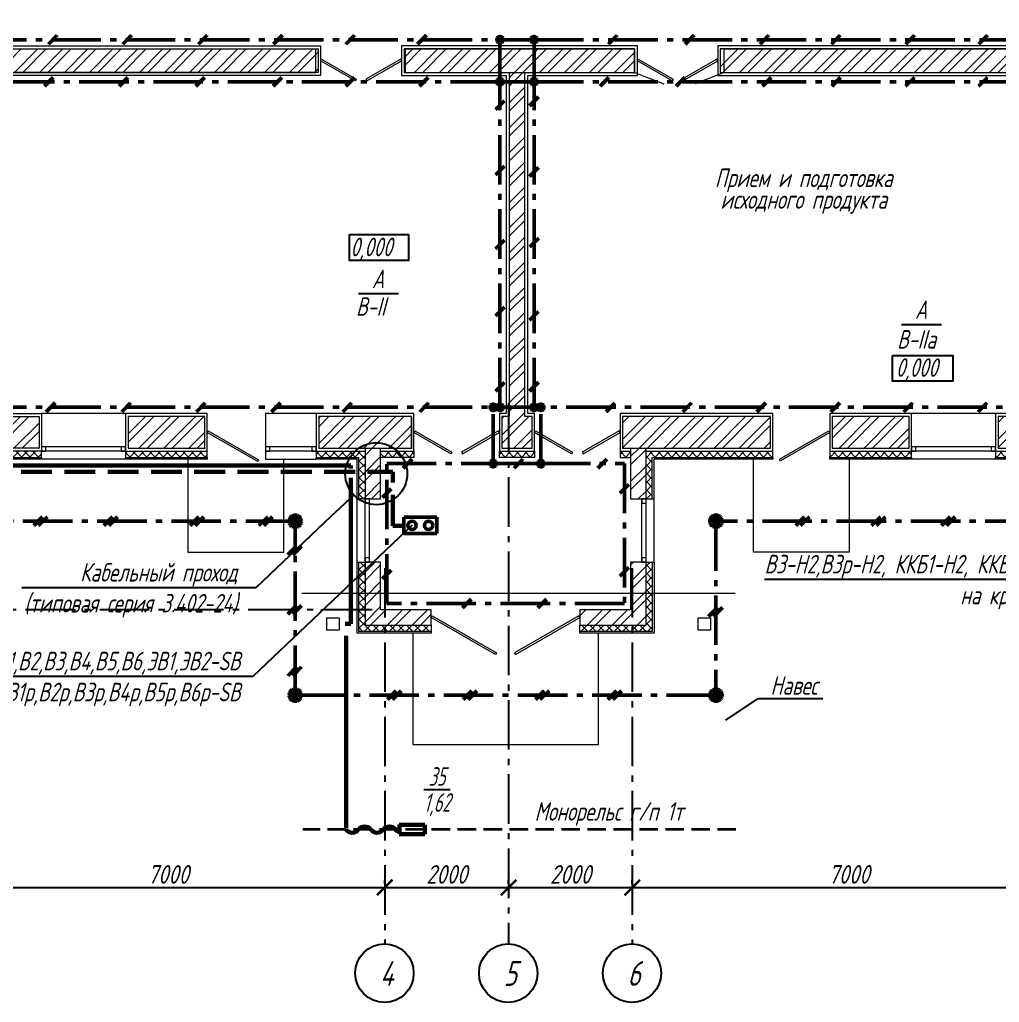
# Model space of a CAD drawing. Header units: millimetres. Extents: x -10490 to 5162, y -5053 to 76.
# Drawn here: x -4677.9 to -4519.6, y -180.7 to -21.9 of the extents above; entities that cross this region are included whole.
import ezdxf
from ezdxf import colors
from ezdxf.entities.mleader import LeaderData, LeaderLine
from ezdxf.math import Vec2, Vec3

# ---------------------------------------------------------------- set-up
doc = ezdxf.new("R2010")
doc.units = ezdxf.units.MM
doc.linetypes.add('gost5', pattern=[7, 5, -2, 0])
doc.linetypes.add('gost6', pattern=[12, 8, -1.5, 1, -1.5])
doc.layers.get('Defpoints').update_dxf_attribs({"color": 33})
for name, color, linetype, lineweight in [('Заземление (Вновь)', 6, 'gost6', 50), ('КаБель контрольный (Вновь)', 142, 'gost5', 60), ('КаБель силовой (Вновь)', 1, 'Continuous', 60), ('Линия выноска', 137, 'Continuous', 25), ('Осевая', 4, 'gost6', 25), ('Размерная', 4, 'Continuous', 25), ('Рамка тонкая', 5, 'Continuous', 25), ('Строительный', 251, 'Continuous', 13), ('Текст', 2, 'Continuous', 25), ('Эл. аппараты (Вновь)', 93, 'Continuous', 50), ('ЭлектрооБорудование (Вновь)', 160, 'Continuous', 60), ('Элемент эл. схем', 7, 'Continuous', 35)]:
    doc.layers.add(name, color=color, linetype=linetype, lineweight=lineweight)
doc.styles.add('gost shx', font='gost.shx', dxfattribs={"oblique": 15})
doc.styles.add('SIMPLEX', font='simplex.shx', dxfattribs={"width": 0.7, "oblique": 15})
doc.styles.add('СИМПЛЕКС', font='simplex.shx', dxfattribs={"width": 0.7, "oblique": 15, "height": 500})
doc.dimstyles.new('ISO-25', dxfattribs={"dimtxt": 3, "dimasz": 2.5, "dimexe": 1.25, "dimexo": 0.625, "dimtad": 1, "dimtxsty": 'gost shx', "dimcen": 2.5, "dimclrt": 2, "dimadec": 0, "dimazin": 0, "dimtfac": 1, "dimtmove": 0, "dimatfit": 3, "dimfxl": 1, "dimarcsym": 0})
pattern_1 = [(45, (-11460.6037, 4490.7203), (-2.0205576, 2.0205576), []), (45, (-11459.2567, 4490.7203), (-2.0205576, 2.0205576), [])]
pattern_2 = [(45, (-11460.6037, 4490.7203), (-0.67351921, 0.67351921), []), (135, (-11460.6037, 4490.7203), (-0.67351921, -0.67351921), [])]

# ---------------------------------------------------------------- blocks, each defined once
blk = doc.blocks.new('_None')
blk = doc.blocks.new('_ArchTick')
at = {"color": 0, "linetype": 'ByBlock', "const_width": 0.15}
blk.add_lwpolyline([(-0.5, -0.5), (0.5, 0.5)], dxfattribs=at)
blk = doc.blocks.new('*D479')
at = {"layer": 'Defpoints', "color": 0, "lineweight": 30, "transparency": 16777216}
for p in [(-4688.91, -162.13), (-4618.91, -162.13), (-4618.91, -162.13)]:
    blk.add_point(p, dxfattribs=at)
at = {"layer": 'Размерная', "color": 0, "lineweight": -2, "transparency": 16777216}
for p, q in [((-4618.91, -161.51), (-4618.91, -160.88)), ((-4688.91, -162.13), (-4618.91, -162.13)), ((-4688.91, -162.76), (-4688.91, -163.38))]:
    blk.add_line(p, q, dxfattribs=at)
at = {"layer": 'Размерная', "color": 0, "lineweight": -2, "transparency": 16777216, "xscale": 2.5, "yscale": 2.5, "zscale": 2.5, "rotation": 180}
blk.add_blockref('_ArchTick', (-4688.91, -162.13), dxfattribs=at)
at = {"layer": 'Размерная', "color": 0, "lineweight": -2, "transparency": 16777216, "xscale": 2.5, "yscale": 2.5, "zscale": 2.5}
blk.add_blockref('_ArchTick', (-4618.91, -162.13), dxfattribs=at)
at = {"layer": 'Размерная', "color": 2, "transparency": 16777216, "insert": (-4653.91, -160.01), "char_height": 3, "attachment_point": 5, "style": 'gost shx'}
blk.add_mtext('7000', dxfattribs=at)
blk = doc.blocks.new('*D480')
at = {"layer": 'Defpoints', "color": 0, "lineweight": 30, "transparency": 16777216}
for p in [(-4618.91, -162.13), (-4598.91, -162.13), (-4598.91, -162.13)]:
    blk.add_point(p, dxfattribs=at)
at = {"layer": 'Размерная', "color": 0, "lineweight": -2, "transparency": 16777216}
for p, q in [((-4618.91, -161.51), (-4618.91, -160.88)), ((-4598.91, -161.51), (-4598.91, -160.88)), ((-4618.91, -162.13), (-4598.91, -162.13))]:
    blk.add_line(p, q, dxfattribs=at)
at = {"layer": 'Размерная', "color": 0, "lineweight": -2, "transparency": 16777216, "xscale": 2.5, "yscale": 2.5, "zscale": 2.5, "rotation": 180}
blk.add_blockref('_ArchTick', (-4618.91, -162.13), dxfattribs=at)
at = {"layer": 'Размерная', "color": 0, "lineweight": -2, "transparency": 16777216, "xscale": 2.5, "yscale": 2.5, "zscale": 2.5}
blk.add_blockref('_ArchTick', (-4598.91, -162.13), dxfattribs=at)
at = {"layer": 'Размерная', "color": 2, "transparency": 16777216, "insert": (-4608.91, -160.01), "char_height": 3, "attachment_point": 5, "style": 'gost shx'}
blk.add_mtext('2000', dxfattribs=at)
blk = doc.blocks.new('*D481')
at = {"layer": 'Defpoints', "color": 0, "lineweight": 30, "transparency": 16777216}
for p in [(-4598.91, -162.13), (-4578.91, -162.13), (-4578.91, -162.13)]:
    blk.add_point(p, dxfattribs=at)
at = {"layer": 'Размерная', "color": 0, "lineweight": -2, "transparency": 16777216}
for p, q in [((-4598.91, -161.51), (-4598.91, -160.88)), ((-4578.91, -161.51), (-4578.91, -160.88)), ((-4598.91, -162.13), (-4578.91, -162.13))]:
    blk.add_line(p, q, dxfattribs=at)
at = {"layer": 'Размерная', "color": 0, "lineweight": -2, "transparency": 16777216, "xscale": 2.5, "yscale": 2.5, "zscale": 2.5, "rotation": 180}
blk.add_blockref('_ArchTick', (-4598.91, -162.13), dxfattribs=at)
at = {"layer": 'Размерная', "color": 0, "lineweight": -2, "transparency": 16777216, "xscale": 2.5, "yscale": 2.5, "zscale": 2.5}
blk.add_blockref('_ArchTick', (-4578.91, -162.13), dxfattribs=at)
at = {"layer": 'Размерная', "color": 2, "transparency": 16777216, "insert": (-4588.91, -160.01), "char_height": 3, "attachment_point": 5, "style": 'gost shx'}
blk.add_mtext('2000', dxfattribs=at)
blk = doc.blocks.new('*D482')
at = {"layer": 'Defpoints', "color": 0, "lineweight": 30, "transparency": 16777216}
for p in [(-4578.91, -162.13), (-4508.91, -162.13), (-4508.91, -162.13)]:
    blk.add_point(p, dxfattribs=at)
at = {"layer": 'Размерная', "color": 0, "lineweight": -2, "transparency": 16777216}
for p, q in [((-4508.91, -161.51), (-4508.91, -160.88)), ((-4578.91, -162.13), (-4508.91, -162.13)), ((-4578.91, -162.76), (-4578.91, -163.38))]:
    blk.add_line(p, q, dxfattribs=at)
at = {"layer": 'Размерная', "color": 0, "lineweight": -2, "transparency": 16777216, "xscale": 2.5, "yscale": 2.5, "zscale": 2.5, "rotation": 180}
blk.add_blockref('_ArchTick', (-4578.91, -162.13), dxfattribs=at)
at = {"layer": 'Размерная', "color": 0, "lineweight": -2, "transparency": 16777216, "xscale": 2.5, "yscale": 2.5, "zscale": 2.5}
blk.add_blockref('_ArchTick', (-4508.91, -162.13), dxfattribs=at)
at = {"layer": 'Размерная', "color": 2, "transparency": 16777216, "insert": (-4543.91, -160.01), "char_height": 3, "attachment_point": 5, "style": 'gost shx'}
blk.add_mtext('7000', dxfattribs=at)
blk = doc.blocks.new('A$C629C7F59')
at = {"layer": 'Эл. аппараты (Вновь)'}
for p, q in [((0, 8), (0, 0)), ((4, 8), (0, 8)), ((4, 0), (4, 8)), ((0, 0), (4, 0))]:
    blk.add_line(p, q, dxfattribs=at)
for centre in [(2, 6), (2, 2)]:
    blk.add_circle(centre, 1, dxfattribs=at)
blk = doc.blocks.new('_DotBlank')
at = {"color": 0, "linetype": 'ByBlock', "lineweight": -2}
blk.add_line((-0.5, 0), (-1, 0), dxfattribs=at)
blk.add_circle((0, 0), 0.5, dxfattribs=at)

msp = doc.modelspace()

# ---------------------------------------------------------------- hatches: boundary and pattern name
at = {"layer": 'Заземление (Вновь)'}
h = msp.add_hatch(color=256, dxfattribs=at)
h.paths.add_polyline_path([(-4600.79156, -25.14683, 0.414213562), (-4600.29156, -25.64683), (-4600.29156, -25.14683), (-4599.79156, -25.14683, 1)])
h.paths.add_polyline_path([(-4599.79156, -25.14683), (-4600.29156, -25.14683), (-4600.29156, -25.64683, 0.414213562)], flags=17)
h = msp.add_hatch(color=256, dxfattribs=at)
h.paths.add_polyline_path([(-4595.29156, -25.14683, 0.414213562), (-4594.79156, -25.64683), (-4594.79156, -25.14683), (-4594.29156, -25.14683, 1)])
h.paths.add_polyline_path([(-4594.29156, -25.14683), (-4594.79156, -25.14683), (-4594.79156, -25.64683, 0.414213562)], flags=17)
h = msp.add_hatch(color=256, dxfattribs=at)
h.paths.add_polyline_path([(-4600.79156, -31.94683, 0.414213562), (-4600.29156, -32.44683), (-4600.29156, -31.94683), (-4599.79156, -31.94683, 1)])
h.paths.add_polyline_path([(-4599.79156, -31.94683), (-4600.29156, -31.94683), (-4600.29156, -32.44683, 0.414213562)], flags=17)
h = msp.add_hatch(color=256, dxfattribs=at)
h.paths.add_polyline_path([(-4595.29156, -31.94683, 0.414213562), (-4594.79156, -32.44683), (-4594.79156, -31.94683), (-4594.29156, -31.94683, 1)])
h.paths.add_polyline_path([(-4594.29156, -31.94683), (-4594.79156, -31.94683), (-4594.79156, -32.44683, 0.414213562)], flags=17)
h = msp.add_hatch(color=256, dxfattribs=at)
h.paths.add_polyline_path([(-4601.89156, -84.54683, 0.414213562), (-4601.39156, -85.04683), (-4601.39156, -84.54683), (-4600.89156, -84.54683, 1)])
h.paths.add_polyline_path([(-4600.89156, -84.54683), (-4601.39156, -84.54683), (-4601.39156, -85.04683, 0.414213562)], flags=17)
h = msp.add_hatch(color=256, dxfattribs=at)
h.paths.add_polyline_path([(-4600.79156, -84.54683, 0.414213562), (-4600.29156, -85.04683), (-4600.29156, -84.54683), (-4599.79156, -84.54683, 1)])
h.paths.add_polyline_path([(-4599.79156, -84.54683), (-4600.29156, -84.54683), (-4600.29156, -85.04683, 0.414213562)], flags=17)
h = msp.add_hatch(color=256, dxfattribs=at)
h.paths.add_polyline_path([(-4595.29156, -84.54683, 0.414213562), (-4594.79156, -85.04683), (-4594.79156, -84.54683), (-4594.29156, -84.54683, 1)])
h.paths.add_polyline_path([(-4594.29156, -84.54683), (-4594.79156, -84.54683), (-4594.79156, -85.04683, 0.414213562)], flags=17)
h = msp.add_hatch(color=256, dxfattribs=at)
h.paths.add_polyline_path([(-4594.19156, -84.54683, 0.414213562), (-4593.69156, -85.04683), (-4593.69156, -84.54683), (-4593.19156, -84.54683, 1)])
h.paths.add_polyline_path([(-4593.19156, -84.54683), (-4593.69156, -84.54683), (-4593.69156, -85.04683, 0.414213562)], flags=17)
h = msp.add_hatch(color=256, dxfattribs=at)
h.paths.add_polyline_path([(-4601.89156, -93.64683, 0.414213562), (-4601.39156, -94.14683), (-4601.39156, -93.64683), (-4600.89156, -93.64683, 1)])
h.paths.add_polyline_path([(-4600.89156, -93.64683), (-4601.39156, -93.64683), (-4601.39156, -94.14683, 0.414213562)], flags=17)
h = msp.add_hatch(color=256, dxfattribs=at)
h.paths.add_polyline_path([(-4594.19156, -93.64683, 0.414213562), (-4593.69156, -94.14683), (-4593.69156, -93.64683), (-4593.19156, -93.64683, 1)])
h.paths.add_polyline_path([(-4593.19156, -93.64683), (-4593.69156, -93.64683), (-4593.69156, -94.14683, 0.414213562)], flags=17)
for points in [[(-4632.89156, -102.94683, 1), (-4633.89156, -102.94683, 1)], [(-4564.89156, -102.94683, 1), (-4565.89156, -102.94683, 1)], [(-4632.89156, -131.04683, 1), (-4633.89156, -131.04683, 1)], [(-4564.89156, -131.04683, 1), (-4565.89156, -131.04683, 1)]]:
    msp.add_hatch(color=256, dxfattribs=at).paths.add_polyline_path(points)
at = {"layer": 'Строительный', "ltscale": 100}
h = msp.add_hatch(dxfattribs=at)
h.set_pattern_fill('ANSI32', color=256, scale=0.3)
h.set_pattern_definition(pattern_1)
h.paths.add_polyline_path([(-4629.69156, -26.64683), (-4715.39156, -26.64683), (-4715.39156, 28.95317), (-4708.89156, 28.95317), (-4708.89156, 34.05317), (-4725.99156, 34.05317), (-4725.99156, 28.95317), (-4717.89156, 28.95317), (-4717.89156, 2.35317), (-4756.89156, 2.35317), (-4756.89156, -0.14683), (-4717.89156, -0.14683), (-4717.89156, -26.64683), (-4759.79156, -26.64683), (-4759.79156, -24.64683), (-4764.89156, -24.64683), (-4764.89156, -37.64683), (-4759.79156, -37.64683), (-4759.79156, -30.44683), (-4688.79156, -30.44683), (-4688.79156, -86.04683), (-4710.79156, -86.04683), (-4710.79156, -91.14683), (-4674.79156, -91.14683), (-4674.79156, -86.04683), (-4686.29156, -86.04683), (-4686.29156, -30.44683), (-4629.69156, -30.44683)])
h = msp.add_hatch(dxfattribs=at)
h.set_pattern_fill('ANSI32', color=256, scale=0.3)
h.set_pattern_definition(pattern_1)
h.paths.add_polyline_path([(-4429.69156, -9.54683), (-4434.79156, -9.54683), (-4434.79156, -26.64683), (-4473.89156, -26.64683), (-4473.89156, 28.95317), (-4468.59156, 28.95317), (-4468.59156, 34.05317), (-4488.19156, 34.05317), (-4488.19156, 28.95317), (-4476.39156, 28.95317), (-4476.39156, -26.64683), (-4564.69156, -26.64683), (-4564.69156, -30.44683), (-4508.09156, -30.44683), (-4508.09156, -86.04683), (-4519.79156, -86.04683), (-4519.79156, -91.14683), (-4484.89156, -91.14683), (-4484.89156, -86.04683), (-4505.59156, -86.04683), (-4505.59156, -30.44683), (-4434.79156, -30.44683), (-4434.79156, -35.34683), (-4429.69156, -35.34683)])
h = msp.add_hatch(dxfattribs=at)
h.set_pattern_fill('ANSI32', color=256, scale=0.3)
h.set_pattern_definition(pattern_1)
h.paths.add_polyline_path([(-4578.49156, -26.64683), (-4615.79156, -26.64683), (-4615.79156, -30.44683), (-4598.79156, -30.44683), (-4598.79156, -86.04683), (-4599.99156, -86.04683), (-4599.99156, -91.14683), (-4595.09156, -91.14683), (-4595.09156, -86.04683), (-4596.29156, -86.04683), (-4596.29156, -30.44683), (-4578.49156, -30.44683)])
h = msp.add_hatch(dxfattribs=at)
h.set_pattern_fill('ANSI32', color=256, scale=0.3)
h.set_pattern_definition(pattern_1)
h.paths.add_polyline_path([(-4647.99156, -86.04683), (-4660.39156, -86.04683), (-4660.39156, -91.14683), (-4647.99156, -91.14683)])
h = msp.add_hatch(dxfattribs=at)
h.set_pattern_fill('ANSI32', color=256, scale=0.3)
h.set_pattern_definition(pattern_1)
h.paths.add_polyline_path([(-4614.59156, -86.04683), (-4629.59156, -86.04683), (-4629.59156, -91.14683), (-4614.59156, -91.14683)])
h = msp.add_hatch(dxfattribs=at)
h.set_pattern_fill('ANSI32', color=256, scale=0.3)
h.set_pattern_definition(pattern_1)
h.paths.add_polyline_path([(-4556.59156, -86.04683), (-4580.49156, -86.04683), (-4580.49156, -91.14683), (-4556.59156, -91.14683)])
h = msp.add_hatch(dxfattribs=at)
h.set_pattern_fill('ANSI32', color=256, scale=0.3)
h.set_pattern_definition(pattern_1)
h.paths.add_polyline_path([(-4534.19156, -86.04683), (-4546.59156, -86.04683), (-4546.59156, -91.14683), (-4534.19156, -91.14683)])
h = msp.add_hatch(dxfattribs=at)
h.set_pattern_fill('ANSI37', color=256, scale=0.3)
h.set_pattern_definition(pattern_2)
h.paths.add_polyline_path([(-4674.39156, -91.64683), (-4711.19156, -91.64683), (-4711.19156, -92.64683), (-4674.39156, -92.64683)])
h = msp.add_hatch(dxfattribs=at)
h.set_pattern_fill('ANSI37', color=256, scale=0.3)
h.set_pattern_definition(pattern_2)
h.paths.add_polyline_path([(-4647.59156, -91.64683), (-4660.79156, -91.64683), (-4660.79156, -92.64683), (-4647.59156, -92.64683)])
h = msp.add_hatch(dxfattribs=at)
h.set_pattern_fill('ANSI37', color=256, scale=0.3)
h.set_pattern_definition(pattern_2)
h.paths.add_polyline_path([(-4622.09156, -91.64683), (-4629.99156, -91.64683), (-4629.99156, -92.64683), (-4623.09156, -92.64683), (-4623.09156, -99.34683), (-4622.09156, -99.34683)])
h = msp.add_hatch(dxfattribs=at)
h.set_pattern_fill('ANSI32', color=256, scale=0.3)
h.set_pattern_definition(pattern_1)
h.paths.add_polyline_path([(-4576.69156, -109.54683), (-4577.39156, -109.54683), (-4579.19156, -109.54683), (-4579.19156, -117.24683), (-4587.39156, -117.24683), (-4587.39156, -119.74683), (-4576.69156, -119.74683)])
h.paths.add_polyline_path([(-4611.39156, -117.24683), (-4619.59156, -117.24683), (-4619.59156, -109.54683), (-4622.09156, -109.54683), (-4622.09156, -119.74683), (-4611.39156, -119.74683)])
h.paths.add_polyline_path([(-4619.59156, -91.14683), (-4622.09156, -91.14683), (-4622.09156, -99.34683), (-4621.39156, -99.34683), (-4619.59156, -99.34683)])
h.paths.add_polyline_path([(-4576.69156, -91.14683), (-4579.19156, -91.14683), (-4579.19156, -99.34683), (-4576.69156, -99.34683)])
h = msp.add_hatch(dxfattribs=at)
h.set_pattern_fill('ANSI37', color=256, scale=0.3)
h.set_pattern_definition([(45, (-11476.1037, 4490.7203), (-0.67351921, 0.67351921), []), (135, (-11476.1037, 4490.7203), (-0.67351921, -0.67351921), [])])
h.paths.add_polyline_path([(-4614.19156, -91.64683), (-4619.59156, -91.64683), (-4619.59156, -92.64683), (-4614.19156, -92.64683)])
h = msp.add_hatch(dxfattribs=at)
h.set_pattern_fill('ANSI37', color=256, scale=0.3)
h.set_pattern_definition(pattern_2)
h.paths.add_polyline_path([(-4594.69156, -91.64683), (-4600.39156, -91.64683), (-4600.39156, -92.64683), (-4594.69156, -92.64683)])
h = msp.add_hatch(dxfattribs=at)
h.set_pattern_fill('ANSI37', color=256, scale=0.3)
h.set_pattern_definition([(45, (-11441.1037, 4490.7203), (-0.67351921, 0.67351921), []), (135, (-11441.1037, 4490.7203), (-0.67351921, -0.67351921), [])])
h.paths.add_polyline_path([(-4579.19156, -91.64683), (-4580.89156, -91.64683), (-4580.89156, -92.64683), (-4579.19156, -92.64683)])
h = msp.add_hatch(dxfattribs=at)
h.set_pattern_fill('ANSI37', color=256, scale=0.3)
h.set_pattern_definition(pattern_2)
h.paths.add_polyline_path([(-4556.19156, -91.64683), (-4576.69156, -91.64683), (-4576.69156, -99.34683), (-4575.69156, -99.34683), (-4575.69156, -92.64683), (-4556.19156, -92.64683)])
h = msp.add_hatch(dxfattribs=at)
h.set_pattern_fill('ANSI37', color=256, scale=0.3)
h.set_pattern_definition(pattern_2)
h.paths.add_polyline_path([(-4533.79156, -91.64683), (-4546.99156, -91.64683), (-4546.99156, -92.64683), (-4533.79156, -92.64683)])
h = msp.add_hatch(dxfattribs=at)
h.set_pattern_fill('ANSI37', color=256, scale=0.3)
h.set_pattern_definition(pattern_2)
h.paths.add_polyline_path([(-4484.49156, -91.64683), (-4520.19156, -91.64683), (-4520.19156, -92.64683), (-4484.49156, -92.64683)])
h = msp.add_hatch(dxfattribs=at)
h.set_pattern_fill('ANSI37', color=256, scale=0.3)
h.set_pattern_definition(pattern_2)
h.paths.add_polyline_path([(-4622.09156, -109.54683), (-4623.09156, -109.54683), (-4623.09156, -120.74683), (-4611.39156, -120.74683), (-4611.39156, -119.74683), (-4622.09156, -119.74683)])
h = msp.add_hatch(dxfattribs=at)
h.set_pattern_fill('ANSI37', color=256, scale=0.3)
h.set_pattern_definition(pattern_2)
h.paths.add_polyline_path([(-4575.69156, -109.54683), (-4576.69156, -109.54683), (-4576.69156, -119.74683), (-4587.39156, -119.74683), (-4587.39156, -120.74683), (-4575.69156, -120.74683)])

# ---------------------------------------------------------------- linework, layer by layer
at = {"layer": 'Заземление (Вновь)'}
for p, q in [((-4684.79156, -25.14683), (-4600.29156, -25.14683)), ((-4671.86235, -24.43973), (-4673.27657, -25.85394)), ((-4659.82731, -24.43973), (-4661.24152, -25.85394)), ((-4647.62153, -24.43973), (-4649.03575, -25.85394)), ((-4635.45825, -24.43973), (-4636.87247, -25.85394)), ((-4623.80742, -24.43973), (-4625.22163, -25.85394)), ((-4612.18327, -24.43973), (-4613.59749, -25.85394)), ((-4600.29156, -31.94683), (-4600.29156, -25.14683)), ((-4600.29156, -25.14683), (-4594.79156, -25.14683)), ((-4594.79156, -31.94683), (-4594.79156, -25.14683)), ((-4594.79156, -25.14683), (-4509.35426, -25.14683)), ((-4581.35751, -24.43973), (-4582.77172, -25.85394)), ((-4568.93825, -24.43973), (-4570.35247, -25.85394)), ((-4556.8449, -24.43973), (-4558.25911, -25.85394)), ((-4545.32181, -24.43973), (-4546.73602, -25.85394)), ((-4533.28676, -24.43973), (-4534.70098, -25.85394)), ((-4521.48793, -24.43973), (-4522.90214, -25.85394)), ((-4672.50254, -31.23973), (-4673.91675, -32.65394)), ((-4660.42475, -31.23973), (-4661.83896, -32.65394)), ((-4648.02897, -31.23973), (-4649.44318, -32.65394)), ((-4635.52447, -31.23973), (-4636.93869, -32.65394)), ((-4623.78815, -31.23973), (-4625.20236, -32.65394)), ((-4611.88109, -31.23973), (-4613.29531, -32.65394)), ((-4582.68038, -31.23973), (-4584.09459, -32.65394)), ((-4570.43186, -31.23973), (-4571.84607, -32.65394)), ((-4556.46069, -31.23973), (-4557.8749, -32.65394)), ((-4545.23656, -31.23973), (-4546.65078, -32.65394)), ((-4533.32951, -31.23973), (-4534.74372, -32.65394)), ((-4521.53067, -31.23973), (-4522.94489, -32.65394)), ((-4600.29156, -31.94683), (-4684.79156, -31.94683)), ((-4594.79156, -31.94683), (-4600.29156, -31.94683)), ((-4600.29156, -84.54683), (-4600.29156, -31.94683)), ((-4594.79156, -84.54683), (-4594.79156, -31.94683)), ((-4594.79156, -31.94683), (-4509.59156, -31.94683)), ((-4594.08445, -34.40383), (-4595.49866, -35.81805)), ((-4599.58445, -34.99959), (-4600.99866, -36.4138)), ((-4599.58445, -45.58843), (-4600.99866, -47.00264)), ((-4594.08445, -45.81388), (-4595.49866, -47.22809)), ((-4599.58445, -57.53973), (-4600.99866, -58.95394)), ((-4594.03088, -57.22453), (-4595.44509, -58.63874)), ((-4599.58445, -68.34599), (-4600.99866, -69.7602)), ((-4594.08445, -69.0608), (-4595.49866, -70.47501)), ((-4599.58445, -80.54252), (-4600.99866, -81.95673)), ((-4594.08445, -80.50226), (-4595.49866, -81.91648)), ((-4672.20431, -83.83973), (-4673.61853, -85.25394)), ((-4659.98438, -83.83973), (-4661.39859, -85.25394)), ((-4647.94051, -83.83973), (-4649.35473, -85.25394)), ((-4635.77822, -83.83973), (-4637.19244, -85.25394)), ((-4624.26996, -83.83973), (-4625.68417, -85.25394)), ((-4611.85095, -83.83973), (-4613.26516, -85.25394)), ((-4581.7099, -83.8821), (-4583.12412, -85.29631)), ((-4569.34273, -83.83973), (-4570.75694, -85.25394)), ((-4557.35092, -83.83973), (-4558.76513, -85.25394)), ((-4545.39272, -83.83973), (-4546.80693, -85.25394)), ((-4533.61587, -83.83973), (-4535.03009, -85.25394)), ((-4521.62407, -83.83973), (-4523.03828, -85.25394)), ((-4684.79156, -84.54683), (-4600.29156, -84.54683)), ((-4601.39156, -93.64683), (-4601.39156, -84.54683)), ((-4600.29156, -84.54683), (-4594.79156, -84.54683)), ((-4509.59156, -84.54683), (-4594.79156, -84.54683)), ((-4593.69156, -93.64683), (-4593.69156, -84.54683)), ((-4618.59156, -116.24683), (-4618.59156, -93.64683)), ((-4618.59156, -93.64683), (-4601.39156, -93.64683)), ((-4614.50064, -92.93973), (-4615.91485, -94.35394)), ((-4601.39156, -93.64683), (-4593.69156, -93.64683)), ((-4596.58445, -92.93973), (-4597.99866, -94.35394)), ((-4593.69156, -93.64683), (-4580.19156, -93.64683)), ((-4583.04606, -92.93973), (-4584.46027, -94.35394)), ((-4580.19156, -93.64683), (-4580.19156, -116.24683)), ((-4617.88445, -97.70888), (-4619.29866, -99.1231)), ((-4579.48445, -97.0008), (-4580.89866, -98.41501)), ((-4633.39156, -102.94683), (-4776.69156, -102.94683)), ((-4674.23877, -102.23973), (-4675.65298, -103.65394)), ((-4673.43877, -102.23973), (-4674.85298, -103.65394)), ((-4662.89168, -102.23973), (-4664.3059, -103.65394)), ((-4662.09168, -102.23973), (-4663.5059, -103.65394)), ((-4648.93544, -102.23973), (-4650.34965, -103.65394)), ((-4648.13544, -102.23973), (-4649.54965, -103.65394)), ((-4637.83499, -102.23973), (-4639.2492, -103.65394)), ((-4637.03499, -102.23973), (-4638.4492, -103.65394)), ((-4633.39156, -131.04683), (-4633.39156, -102.94683)), ((-4417.89156, -102.94683), (-4565.39156, -102.94683)), ((-4565.39156, -102.94683), (-4565.39156, -131.04683)), ((-4551.08896, -102.23973), (-4552.50317, -103.65394)), ((-4550.28896, -102.23973), (-4551.70317, -103.65394)), ((-4538.8135, -102.23973), (-4540.22771, -103.65394)), ((-4538.0135, -102.23973), (-4539.42771, -103.65394)), ((-4527.53336, -102.23973), (-4528.94757, -103.65394)), ((-4526.73336, -102.23973), (-4528.14757, -103.65394)), ((-4633.15892, -106.97244), (-4634.57314, -108.38666)), ((-4632.35892, -106.97244), (-4633.77314, -108.38666)), ((-4617.88445, -110.83684), (-4619.29866, -112.25106)), ((-4579.48445, -110.40099), (-4580.89866, -111.81521)), ((-4604.96086, -115.53973), (-4606.37508, -116.95394)), ((-4592.74965, -115.53973), (-4594.16386, -116.95394)), ((-4633.15892, -116.53973), (-4634.57314, -117.95394)), ((-4632.35892, -116.53973), (-4633.77314, -117.95394)), ((-4580.19156, -116.24683), (-4618.59156, -116.24683)), ((-4565.15892, -116.90591), (-4566.57314, -118.32013)), ((-4564.35892, -116.90591), (-4565.77314, -118.32013)), ((-4633.15892, -126.49382), (-4634.57314, -127.90804)), ((-4632.35892, -126.49382), (-4633.77314, -127.90804)), ((-4565.39156, -131.04683), (-4633.39156, -131.04683)), ((-4617.05892, -130.33973), (-4618.47314, -131.75394)), ((-4616.25892, -130.33973), (-4617.67314, -131.75394)), ((-4604.81831, -130.33973), (-4606.23253, -131.75394)), ((-4604.01831, -130.33973), (-4605.43253, -131.75394)), ((-4593.16284, -130.33973), (-4594.57706, -131.75394)), ((-4592.36284, -130.33973), (-4593.77706, -131.75394)), ((-4581.44577, -130.33973), (-4582.85998, -131.75394)), ((-4580.64577, -130.33973), (-4582.05998, -131.75394))]:
    msp.add_line(p, q, dxfattribs=at)
for centre, radius in [((-4600.29156, -25.14683), 0.5), ((-4594.79156, -25.14683), 0.5), ((-4600.29156, -31.94683), 0.5), ((-4594.79156, -31.94683), 0.5), ((-4601.39156, -84.54683), 0.5), ((-4600.29156, -84.54683), 0.5), ((-4594.79156, -84.54683), 0.5), ((-4593.69156, -84.54683), 0.5), ((-4601.39156, -93.64683), 0.5), ((-4593.69156, -93.64683), 0.5), ((-4633.39156, -102.94683), 1), ((-4633.39156, -102.94683), 0.5), ((-4565.39156, -102.94683), 1), ((-4565.39156, -102.94683), 0.5), ((-4633.39156, -131.04683), 1), ((-4565.39156, -131.04683), 1), ((-4633.39156, -131.04683), 0.5), ((-4565.39156, -131.04683), 0.5)]:
    msp.add_circle(centre, radius, dxfattribs=at)
at = {"layer": 'КаБель контрольный (Вновь)'}
for p, q in [((-4768.69156, -94.94683), (-4617.59156, -94.94683)), ((-4617.59156, -103.67476), (-4617.59156, -94.94683)), ((-4617.59156, -103.67476), (-4615.8969, -103.67476))]:
    msp.add_line(p, q, dxfattribs=at)
at = {"layer": 'КаБель силовой (Вновь)'}
for p, q in [((-4767.69156, -93.94683), (-4624.39156, -93.94683)), ((-4624.39156, -93.94683), (-4624.39156, -94.44683)), ((-4624.39156, -95.94683), (-4624.39156, -119.54645)), ((-4624.39156, -119.54645), (-4625.29156, -119.54645)), ((-4625.16512, -121.441), (-4625.16512, -152.50163))]:
    msp.add_line(p, q, dxfattribs=at)
for centre, radius, start, end in [((-4622.16512, -153.52277), 1.25, 36.8698976, 143.1301024), ((-4618.16512, -153.52277), 1.25, 36.8698976, 143.1301024), ((-4624.16512, -152.02277), 1.25, 216.8698976, 323.1301024), ((-4620.16512, -152.02277), 1.25, 216.8698976, 323.1301024), ((-4616.86713, -152.68373), 0.31101, 196.6350579, 343.3649421)]:
    msp.add_arc(centre, radius, start, end, dxfattribs=at)
at = {"layer": 'Осевая'}
for p, q in [((-4598.91077, -83.84279), (-4598.91077, -171.24689)), ((-4618.91077, -110.52988), (-4618.91077, -171.24689)), ((-4578.91077, -110.52988), (-4578.91077, -171.24689)), ((-4620.96508, -117.24683), (-4806.60673, -117.24683))]:
    msp.add_line(p, q, dxfattribs=at)
at = {"layer": 'Рамка тонкая'}
for centre in [(-4618.96272, -175.96504), (-4598.96272, -175.96504), (-4578.96272, -175.96504)]:
    msp.add_circle(centre, 4.71844, dxfattribs=at)
at = {"layer": 'Строительный', "ltscale": 0.2}
for p, q in [((-4715.39156, -26.64645), (-4630.04024, -26.64645)), ((-4630.04024, -30.44645), (-4630.04024, -26.64645)), ((-4615.54024, -26.64645), (-4578.54156, -26.64645)), ((-4615.54024, -30.44645), (-4615.54024, -26.64645)), ((-4578.54156, -30.44645), (-4578.54156, -26.64645)), ((-4564.04156, -26.64645), (-4477.29156, -26.64645)), ((-4564.04156, -30.44645), (-4564.04156, -26.64645)), ((-4759.79156, -30.44645), (-4630.04024, -30.44645)), ((-4615.54024, -30.44645), (-4578.54156, -30.44645)), ((-4578.54156, -30.44645), (-4573.80975, -32.30285)), ((-4564.04156, -30.44645), (-4568.77337, -32.30285)), ((-4564.04156, -30.44645), (-4434.79156, -30.44645)), ((-4647.99156, -91.24645), (-4647.99156, -86.14645)), ((-4614.54156, -91.24645), (-4614.54156, -86.14645))]:
    msp.add_line(p, q, dxfattribs=at)
at = {"layer": 'Строительный', "ltscale": 100}
for p, q in [((-4660.79156, -85.54683), (-4674.39156, -85.54683)), ((-4520.19156, -85.54683), (-4533.79156, -85.54683)), ((-4660.79156, -90.94683), (-4674.39156, -90.94683)), ((-4660.79156, -91.64683), (-4674.39156, -91.64683)), ((-4629.99156, -90.94683), (-4638.19156, -90.94683)), ((-4629.99156, -91.64683), (-4638.19156, -91.64683)), ((-4520.19156, -90.94683), (-4533.79156, -90.94683)), ((-4520.19156, -91.64683), (-4533.79156, -91.64683)), ((-4660.79156, -92.94683), (-4674.39156, -92.94683)), ((-4520.19156, -92.94683), (-4533.79156, -92.94683)), ((-4623.39156, -109.54683), (-4623.39156, -99.34683)), ((-4622.09156, -109.54683), (-4622.09156, -99.34683)), ((-4621.39156, -109.54683), (-4621.39156, -99.34683)), ((-4577.39156, -109.54683), (-4577.39156, -99.34683)), ((-4576.69156, -109.54683), (-4576.69156, -99.34683)), ((-4575.39156, -109.54683), (-4575.39156, -99.34683))]:
    msp.add_line(p, q, dxfattribs=at)
at = {"layer": 'Строительный', "ltscale": 10}
msp.add_line((-4632.29156, -114.54645), (-4562.29156, -114.54645), dxfattribs=at)
at = {"layer": 'Строительный', "ltscale": 50}
msp.add_line((-4629.29156, -117.24683), (-4625.29156, -117.24683), dxfattribs=at)
at = {"layer": 'Строительный', "ltscale": 100}
for points in [[(-4715.39156, -26.64683), (-4629.69156, -26.64683), (-4629.69156, -30.44683), (-4686.29156, -30.44683)], [(-4685.79156, -26.14683), (-4629.29156, -26.14683), (-4629.29156, -30.94683), (-4685.79156, -30.94683)], [(-4595.09156, -91.14683), (-4595.09156, -86.04683), (-4596.29156, -86.04683), (-4596.29156, -30.44683), (-4578.49156, -30.44683), (-4578.49156, -26.64683), (-4615.79156, -26.64683), (-4615.79156, -30.44683), (-4598.79156, -30.44683), (-4598.79156, -86.04683), (-4599.99156, -86.04683), (-4599.99156, -91.14683), (-4595.09156, -91.14683)], [(-4508.79156, -26.14683), (-4565.09156, -26.14683), (-4565.09156, -30.94683), (-4508.59156, -30.94683)], [(-4476.39156, -26.64683), (-4564.69156, -26.64683), (-4564.69156, -30.44683), (-4508.09156, -30.44683)], [(-4629.14156, -28.28702), (-4623.51239, -31.53702), (-4623.66239, -31.79683), (-4629.29156, -28.54683), (-4629.14156, -28.28702)], [(-4616.34156, -28.28702), (-4621.97072, -31.53702), (-4621.82072, -31.79683), (-4616.19156, -28.54683), (-4616.34156, -28.28702)], [(-4577.94156, -28.28702), (-4572.31239, -31.53702), (-4572.46239, -31.79683), (-4578.09156, -28.54683), (-4577.94156, -28.28702)], [(-4565.24156, -28.28702), (-4570.87072, -31.53702), (-4570.72072, -31.79683), (-4565.09156, -28.54683), (-4565.24156, -28.28702)], [(-4685.79156, -85.54683), (-4674.39156, -85.54683), (-4674.39156, -91.64683), (-4711.19156, -91.64683)], [(-4629.99156, -85.54683), (-4638.19156, -85.54683), (-4638.19156, -92.94683), (-4629.99156, -92.94683)], [(-4619.59156, -91.64683), (-4614.19156, -91.64683), (-4614.19156, -85.54683), (-4629.99156, -85.54683), (-4629.99156, -91.64683), (-4622.09156, -91.64683)], [(-4576.69156, -91.64683), (-4556.19156, -91.64683), (-4556.19156, -85.54683), (-4580.89156, -85.54683), (-4580.89156, -91.64683), (-4579.19156, -91.64683)], [(-4508.59156, -85.54683), (-4520.19156, -85.54683), (-4520.19156, -91.64683), (-4484.49156, -91.64683)], [(-4686.29156, -86.04683), (-4674.79156, -86.04683), (-4674.79156, -91.14683), (-4710.79156, -91.14683)], [(-4508.09156, -86.04683), (-4519.79156, -86.04683), (-4519.79156, -91.14683), (-4484.89156, -91.14683)], [(-4647.44156, -88.33702), (-4639.30092, -93.03702), (-4639.45092, -93.29683), (-4647.59156, -88.59683), (-4647.44156, -88.33702)], [(-4614.04156, -88.33702), (-4608.06598, -91.78702), (-4608.21598, -92.04683), (-4614.19156, -88.59683), (-4614.04156, -88.33702)], [(-4600.54156, -88.33702), (-4606.51713, -91.78702), (-4606.36713, -92.04683), (-4600.39156, -88.59683), (-4600.54156, -88.33702)], [(-4594.54156, -88.33702), (-4588.56598, -91.78702), (-4588.71598, -92.04683), (-4594.69156, -88.59683), (-4594.54156, -88.33702)], [(-4581.04156, -88.33702), (-4587.01713, -91.78702), (-4586.86713, -92.04683), (-4580.89156, -88.59683), (-4581.04156, -88.33702)], [(-4546.99156, -88.59683), (-4554.95899, -93.19683), (-4555.10899, -92.93702), (-4547.14156, -88.33702), (-4546.99156, -88.59683)], [(-4711.19156, -91.64683), (-4711.19156, -92.64683), (-4674.39156, -92.64683), (-4674.39156, -91.64683)], [(-4660.79156, -91.64683), (-4660.79156, -92.64683), (-4647.59156, -92.64683), (-4647.59156, -91.64683)], [(-4629.99156, -91.64683), (-4629.99156, -92.64683), (-4623.09156, -92.64683)], [(-4622.09156, -91.14683), (-4622.09156, -99.34683), (-4619.59156, -99.34683), (-4619.59156, -91.14683)], [(-4614.19156, -91.64683), (-4614.19156, -92.64683), (-4619.59156, -92.64683)], [(-4594.69156, -91.64683), (-4594.69156, -92.64683), (-4600.39156, -92.64683), (-4600.39156, -91.64683)], [(-4580.89156, -91.64683), (-4580.89156, -92.64683), (-4579.19156, -92.64683)], [(-4579.19156, -91.14683), (-4579.19156, -99.34683), (-4576.69156, -99.34683), (-4576.69156, -91.14683)], [(-4575.69156, -92.64683), (-4556.19156, -92.64683), (-4556.19156, -91.64683)], [(-4546.99156, -91.64683), (-4546.99156, -92.64683), (-4533.79156, -92.64683), (-4533.79156, -91.64683)], [(-4520.19156, -91.64683), (-4520.19156, -92.64683), (-4484.49156, -92.64683), (-4484.49156, -91.64683)], [(-4674.39156, -92.64683), (-4674.39156, -92.94683), (-4711.19156, -92.94683), (-4711.19156, -92.64683)], [(-4647.59156, -92.64683), (-4647.59156, -92.94683), (-4660.79156, -92.94683), (-4660.79156, -92.64683)], [(-4650.74156, -92.94683), (-4650.74156, -107.94683), (-4635.24156, -107.94683), (-4635.24156, -92.94683)], [(-4623.39156, -92.94683), (-4629.99156, -92.94683), (-4629.99156, -92.64683)], [(-4623.09156, -99.34683), (-4623.39156, -99.34683), (-4623.39156, -92.94683)], [(-4622.09156, -99.34683), (-4623.09156, -99.34683), (-4623.09156, -92.64683)], [(-4576.69156, -99.34683), (-4575.69156, -99.34683), (-4575.69156, -92.64683)], [(-4575.69156, -99.34683), (-4575.39156, -99.34683), (-4575.39156, -92.94683)], [(-4556.19156, -92.64683), (-4556.19156, -92.94683), (-4575.39156, -92.94683)], [(-4543.84156, -92.94683), (-4543.84156, -107.94683), (-4559.34156, -107.94683), (-4559.34156, -92.94683)], [(-4533.79156, -92.64683), (-4533.79156, -92.94683), (-4546.99156, -92.94683), (-4546.99156, -92.64683)], [(-4484.49156, -92.64683), (-4484.49156, -92.94683), (-4520.19156, -92.94683), (-4520.19156, -92.64683)], [(-4611.39156, -120.74683), (-4611.39156, -121.04683), (-4623.39156, -121.04683), (-4623.39156, -109.54683), (-4623.09156, -109.54683)], [(-4611.39156, -119.74683), (-4611.39156, -120.74683), (-4623.09156, -120.74683), (-4623.09156, -109.54683), (-4622.09156, -109.54683)], [(-4611.39156, -117.24683), (-4619.59156, -117.24683), (-4619.59156, -109.54683), (-4622.09156, -109.54683), (-4622.09156, -119.74683), (-4611.39156, -119.74683), (-4611.39156, -117.24683)], [(-4576.69156, -119.74683), (-4576.69156, -109.54683), (-4579.19156, -109.54683), (-4579.19156, -117.24683), (-4587.39156, -117.24683), (-4587.39156, -119.74683), (-4576.69156, -119.74683)], [(-4576.69156, -109.54683), (-4575.69156, -109.54683), (-4575.69156, -120.74683), (-4587.39156, -120.74683), (-4587.39156, -119.74683)], [(-4575.69156, -109.54683), (-4575.39156, -109.54683), (-4575.39156, -121.04683), (-4587.39156, -121.04683), (-4587.39156, -120.74683)], [(-4611.24156, -118.23702), (-4600.84925, -124.23702), (-4600.99925, -124.49683), (-4611.39156, -118.49683), (-4611.24156, -118.23702)], [(-4587.54156, -118.23702), (-4597.93386, -124.23702), (-4597.78386, -124.49683), (-4587.39156, -118.49683), (-4587.54156, -118.23702)], [(-4614.39156, -121.04683), (-4614.39156, -139.04683), (-4584.39156, -139.04683), (-4584.39156, -121.04683)]]:
    msp.add_lwpolyline(points, dxfattribs=at)
for points in [[(-4594.69156, -91.64683), (-4594.69156, -85.54683), (-4595.79156, -85.54683), (-4595.79156, -30.94683), (-4578.09156, -30.94683), (-4578.09156, -26.14683), (-4616.19156, -26.14683), (-4616.19156, -30.94683), (-4599.29156, -30.94683), (-4599.29156, -85.54683), (-4600.39156, -85.54683), (-4600.39156, -91.64683)], [(-4660.79156, -91.64683), (-4647.59156, -91.64683), (-4647.59156, -85.54683), (-4660.79156, -85.54683)], [(-4546.99156, -91.64683), (-4533.79156, -91.64683), (-4533.79156, -85.54683), (-4546.99156, -85.54683)], [(-4660.39156, -91.14683), (-4647.99156, -91.14683), (-4647.99156, -86.04683), (-4660.39156, -86.04683)], [(-4629.59156, -91.14683), (-4614.59156, -91.14683), (-4614.59156, -86.04683), (-4629.59156, -86.04683)], [(-4580.49156, -91.14683), (-4556.59156, -91.14683), (-4556.59156, -86.04683), (-4580.49156, -86.04683)], [(-4546.59156, -91.14683), (-4534.19156, -91.14683), (-4534.19156, -86.04683), (-4546.59156, -86.04683)], [(-4674.39156, -91.64683), (-4673.69156, -91.64683), (-4673.69156, -90.94683), (-4674.39156, -90.94683)], [(-4661.49156, -91.64683), (-4660.79156, -91.64683), (-4660.79156, -90.94683), (-4661.49156, -90.94683)], [(-4638.19156, -91.64683), (-4637.49156, -91.64683), (-4637.49156, -90.94683), (-4638.19156, -90.94683)], [(-4630.69156, -91.64683), (-4629.99156, -91.64683), (-4629.99156, -90.94683), (-4630.69156, -90.94683)], [(-4533.79156, -91.64683), (-4533.09156, -91.64683), (-4533.09156, -90.94683), (-4533.79156, -90.94683)], [(-4520.89156, -91.64683), (-4520.19156, -91.64683), (-4520.19156, -90.94683), (-4520.89156, -90.94683)], [(-4622.09156, -100.04683), (-4621.39156, -100.04683), (-4621.39156, -99.34683), (-4622.09156, -99.34683)], [(-4577.39156, -100.04683), (-4576.69156, -100.04683), (-4576.69156, -99.34683), (-4577.39156, -99.34683)], [(-4622.09156, -109.54683), (-4621.39156, -109.54683), (-4621.39156, -108.84683), (-4622.09156, -108.84683)], [(-4577.39156, -109.54683), (-4576.69156, -109.54683), (-4576.69156, -108.84683), (-4577.39156, -108.84683)]]:
    msp.add_lwpolyline(points, close=True, dxfattribs=at)
at = {"layer": 'Строительный'}
for points in [[(-4626.29156, -118.54645), (-4626.29156, -120.54645), (-4628.29155, -120.54645), (-4628.29155, -118.54645)], [(-4566.29156, -118.54645), (-4566.29156, -120.54645), (-4568.29155, -120.54645), (-4568.29155, -118.54645)]]:
    msp.add_lwpolyline(points, close=True, dxfattribs=at)
at = {"layer": 'Текст'}
for p, q in [((-4623.15814, -66.17898), (-4616.689, -66.17898)), ((-4535.40674, -71.1383), (-4528.9376, -71.1383))]:
    msp.add_line(p, q, dxfattribs=at)
for points in [[(-4624.6187, -56.63794), (-4615.08339, -56.63794), (-4615.08339, -60.81322), (-4624.6187, -60.81322)], [(-4536.83459, -76.19862), (-4527.10926, -76.19862), (-4527.10926, -80.2951), (-4536.83459, -80.2951)]]:
    msp.add_lwpolyline(points, close=True, dxfattribs=at)
at = {"layer": 'ЭлектрооБорудование (Вновь)', "ltscale": 10}
for p, q in [((-4612.41914, -152.02277), (-4616.56914, -152.02277)), ((-4616.51912, -151.97453), (-4616.51912, -153.47453)), ((-4612.41914, -152.02277), (-4612.41914, -153.52277)), ((-4612.41914, -153.52277), (-4616.56914, -153.52277))]:
    msp.add_line(p, q, dxfattribs=at)
at = {"layer": 'Элемент эл. схем', "linetype": 'gost5', "ltscale": 0.6}
msp.add_line((-4562.16512, -152.77277), (-4632.16512, -152.77277), dxfattribs=at)

# ---------------------------------------------------------------- block references
at = {"xscale": 0.6655000000000002, "yscale": 0.6655000000000002, "zscale": 0.6655000000000002, "rotation": 270}
msp.add_blockref('A$C629C7F59', (-4615.82611, -102.27702), dxfattribs=at)

# ---------------------------------------------------------------- texts
at = {"layer": 'Текст', "style": 'SIMPLEX', "oblique": 15, "width": 0.7}
for s, height, p in [('0,000', 3, (-4624.46393, -60.1384)), ('А', 3, (-4620.98646, -65.28784)), ('В-II', 3, (-4623.56153, -69.76211)), ('А', 3, (-4533.23506, -70.24716)), ('В-IIа', 3, (-4536.12331, -75.0611)), ('0,000', 3, (-4536.31454, -79.61497)), ('Монорельс г/п 1т', 3, (-4594.70316, -151.33456)), ('4', 4, (-4619.69547, -178.01883)), ('5', 4, (-4599.69547, -178.01883)), ('6', 4, (-4579.69547, -178.01883))]:
    msp.add_text(s, height=height, dxfattribs=at).set_placement(p)
at = {"layer": 'Текст', "char_height": 3, "attachment_point": 5, "style": 'SIMPLEX'}
for s, insert, width in [('Прием и подготовка ', (-4551.21164, -47.87767), 87.2), ('исходного продукта', (-4551.21164, -51.37623), 87.2), ('\\A1;{\\W0.6;\\S35/1,62;}', (-4610.47721, -146.29505), 5.6507904)]:
    msp.add_mtext(s, dxfattribs=dict(at, insert=insert, width=width))

# ---------------------------------------------------------------- dimensions: what is measured, and where the dimension line sits
at = {"layer": 'Размерная'}
for base, p1, p2, picture, middle in [((-4618.91077, -162.13244), (-4688.91077, -162.13244), (-4618.91077, -162.13244), '*D479', (-4653.91077, -160.00744)), ((-4598.91077, -162.13244), (-4618.91077, -162.13244), (-4598.91077, -162.13244), '*D480', (-4608.91077, -160.00744)), ((-4578.91077, -162.13244), (-4598.91077, -162.13244), (-4578.91077, -162.13244), '*D481', (-4588.91077, -160.00744)), ((-4508.91077, -162.13244), (-4578.91077, -162.13244), (-4508.91077, -162.13244), '*D482', (-4543.91077, -160.00744))]:
    dim = msp.add_linear_dim(base=base, p1=p1, p2=p2, dimstyle='ISO-25', override={"dimlfac": 100, "dimrnd": 500, "dimblk1": 'ArchTick', "dimblk2": 'ArchTick', "dimsah": 1}, dxfattribs=at)
    dim.commit()
    dim.dimension.update_dxf_attribs({"geometry": picture, "text_midpoint": middle})

# ---------------------------------------------------------------- leaders
at = {"layer": 'Линия выноска'}
ml = msp.add_multileader_mtext('Standard', dxfattribs=at)
ml.set_content('Кабельный проход\\P(типовая серия 3.402-24)', color=2, style='SIMPLEX')
ml.set_leader_properties()
ml.set_arrow_properties(name='DOTBLANK')
ml.build(insert=Vec2(0, 0))
ml.multileader.update_dxf_attribs({"text_left_attachment_type": 6, "text_right_attachment_type": 6, "dogleg_length": 1, "arrow_head_size": 10})
ctx = ml.context
ctx.base_point, ctx.char_height, ctx.arrow_head_size, ctx.plane_origin = Vec3(-4689.58364, -113.69595), 3, 10, Vec3(-4689.2779, -273.6913)
ctx.left_attachment, ctx.right_attachment, ctx.text_align_type = 6, 6, 2
notes = []
notes.append((ctx, [(0, (1, 1, 0), (-4639.74775, -113.69595), (-1, 0), 1, [(0, [(-4620.29415, -95.28231)], 0, [])])]))
ctx.mtext.insert, ctx.mtext.alignment, ctx.mtext.flow_direction = Vec3(-4642.74775, -109.69595), 3, 5
ml = msp.add_multileader_mtext('Standard', dxfattribs=at)
ml.set_content('В3-Н2,В3р-Н2, ККБ1-Н2, ККБ2-Н2\\Pна кровлю', color=2, style='СИМПЛЕКС')
ml.set_leader_properties()
ml.set_arrow_properties(name='NONE')
ml.build(insert=Vec2(0, 0))
ml.multileader.update_dxf_attribs({"text_left_attachment_type": 6, "text_right_attachment_type": 6, "dogleg_length": 0, "arrow_head_size": 2})
ctx = ml.context
ctx.base_point, ctx.char_height, ctx.arrow_head_size, ctx.plane_origin = Vec3(-4573.32618, -112.37877), 3, 2, Vec3(-4578.90471, -119.67466)
ctx.left_attachment, ctx.right_attachment, ctx.text_align_type = 6, 6, 2
notes.append((ctx, [(1, (1, 1, 0), (-4509.67545, -112.37877), (-1, 0), 0, [(0, [(-4507.29156, -93.94683)], 0, [])])]))
ctx.mtext.insert, ctx.mtext.alignment, ctx.mtext.flow_direction = Vec3(-4511.67545, -108.37877), 3, 5
ml = msp.add_multileader_mtext('Standard', dxfattribs=at)
ml.set_content('В1,В2,В3,В4,В5,В6,ЭВ1,ЭВ2-SB\\PВ1р,В2р,В3р,В4р,В5р,В6р-SB', color=2, style='СИМПЛЕКС')
ml.set_leader_properties()
ml.set_arrow_properties(name='NONE')
ml.build(insert=Vec2(0, 0))
ml.multileader.update_dxf_attribs({"text_left_attachment_type": 6, "text_right_attachment_type": 6, "dogleg_length": 0, "arrow_head_size": 2})
ctx = ml.context
ctx.base_point, ctx.char_height, ctx.arrow_head_size, ctx.plane_origin = Vec3(-4694.0796, -128.04132), 3, 2, Vec3(-4609.52752, -133.26492)
ctx.left_attachment, ctx.right_attachment, ctx.text_align_type = 6, 6, 2
notes.append((ctx, [(1, (1, 1, 0), (-4640.22887, -128.04132), (-1, 0), 0, [(0, [(-4614.49511, -103.60808)], 0, [])])]))
ctx.mtext.insert, ctx.mtext.alignment, ctx.mtext.flow_direction = Vec3(-4642.22887, -124.04132), 3, 5
ml = msp.add_multileader_mtext('Standard', dxfattribs=at)
ml.set_content('Навес', color=2, style='СИМПЛЕКС')
ml.set_leader_properties()
ml.set_arrow_properties(name='NONE')
ml.build(insert=Vec2(0, 0))
ml.multileader.update_dxf_attribs({"text_left_attachment_type": 6, "text_right_attachment_type": 6, "dogleg_length": 0, "arrow_head_size": 2})
ctx = ml.context
ctx.base_point, ctx.char_height, ctx.arrow_head_size, ctx.plane_origin = Vec3(-4558.58433, -131.58612), 3, 2, Vec3(-4550.44561, -132.66034)
ctx.left_attachment, ctx.right_attachment = 6, 6
notes.append((ctx, [(0, (1, 1, 0), (-4558.58433, -131.58612), (1, 0), 0, [(0, [(-4563.77211, -135.08876)], 0, [])])]))
ctx.mtext.insert, ctx.mtext.flow_direction = Vec3(-4556.58433, -127.98612), 5
for ctx, leaders in notes:
    for number, flags, end, landing, length, lines in leaders:
        leader = LeaderData()
        leader.index, (leader.has_last_leader_line, leader.has_dogleg_vector, leader.attachment_direction) = number, flags
        leader.last_leader_point, leader.dogleg_vector, leader.dogleg_length = Vec3(end), Vec3(landing), length
        for number, points, colour, breaks in lines:
            line = LeaderLine()
            line.index, line.vertices, line.color, line.breaks = number, Vec3.list(points), colors.encode_raw_color(colour), breaks
            leader.lines.append(line)
        ctx.leaders.append(leader)

doc.saveas('drawing.dxf')
